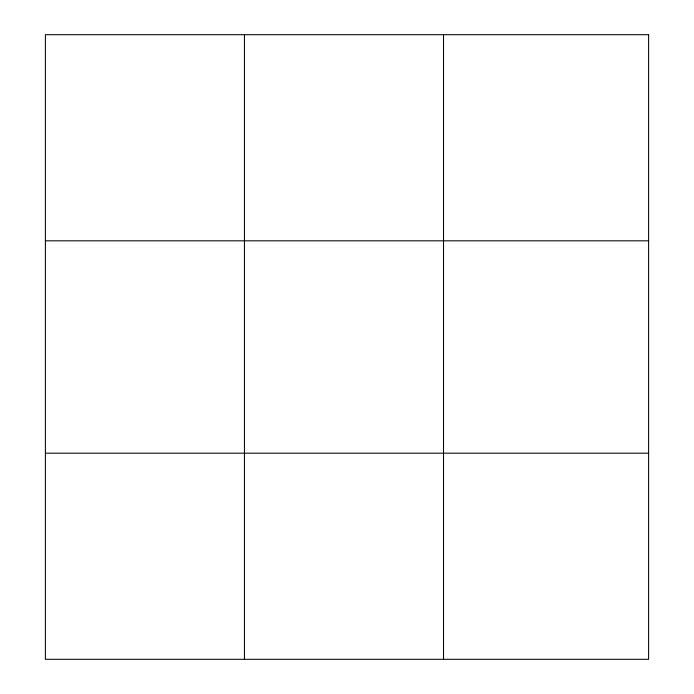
<?xml version="1.0" encoding="UTF-8"?>
<svg xmlns="http://www.w3.org/2000/svg" width="694" height="694" viewBox="0 0 694 694"><rect width="100%" height="100%" fill="white"/><g stroke="black" fill="none" stroke-linecap="round" stroke-linejoin="round"><path stroke-width="1.04" d="M244.453 34.7L244.453 659.3M443.518 34.7L443.518 659.3M45.396 240.818L648.604 240.818M45.396 453.182L648.604 453.182M648.604 34.7L648.604 659.3L45.396 659.3L45.396 34.7L648.604 34.7"/></g></svg>
